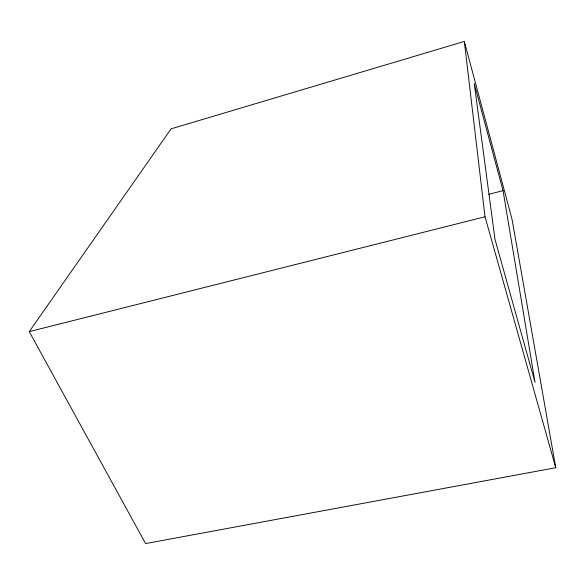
<?xml version="1.0" encoding="UTF-8"?>
<svg xmlns="http://www.w3.org/2000/svg" width="585" height="585" viewBox="0 0 585 585"><rect width="100%" height="100%" fill="white"/><g stroke="black" fill="none" stroke-linecap="round" stroke-linejoin="round"><path stroke-width="0.88" d="M29.25 331.629L171.069 128.861L464.322 41.433L512.05 219.36L555.75 467.722L145.592 543.567L29.25 331.629L485.023 216.764L464.322 41.433M488.877 194.278L503.034 190.637L474.238 83.538L495.012 239.433L535.012 382.334L503.034 190.637M485.023 216.764L555.75 467.722"/></g></svg>
